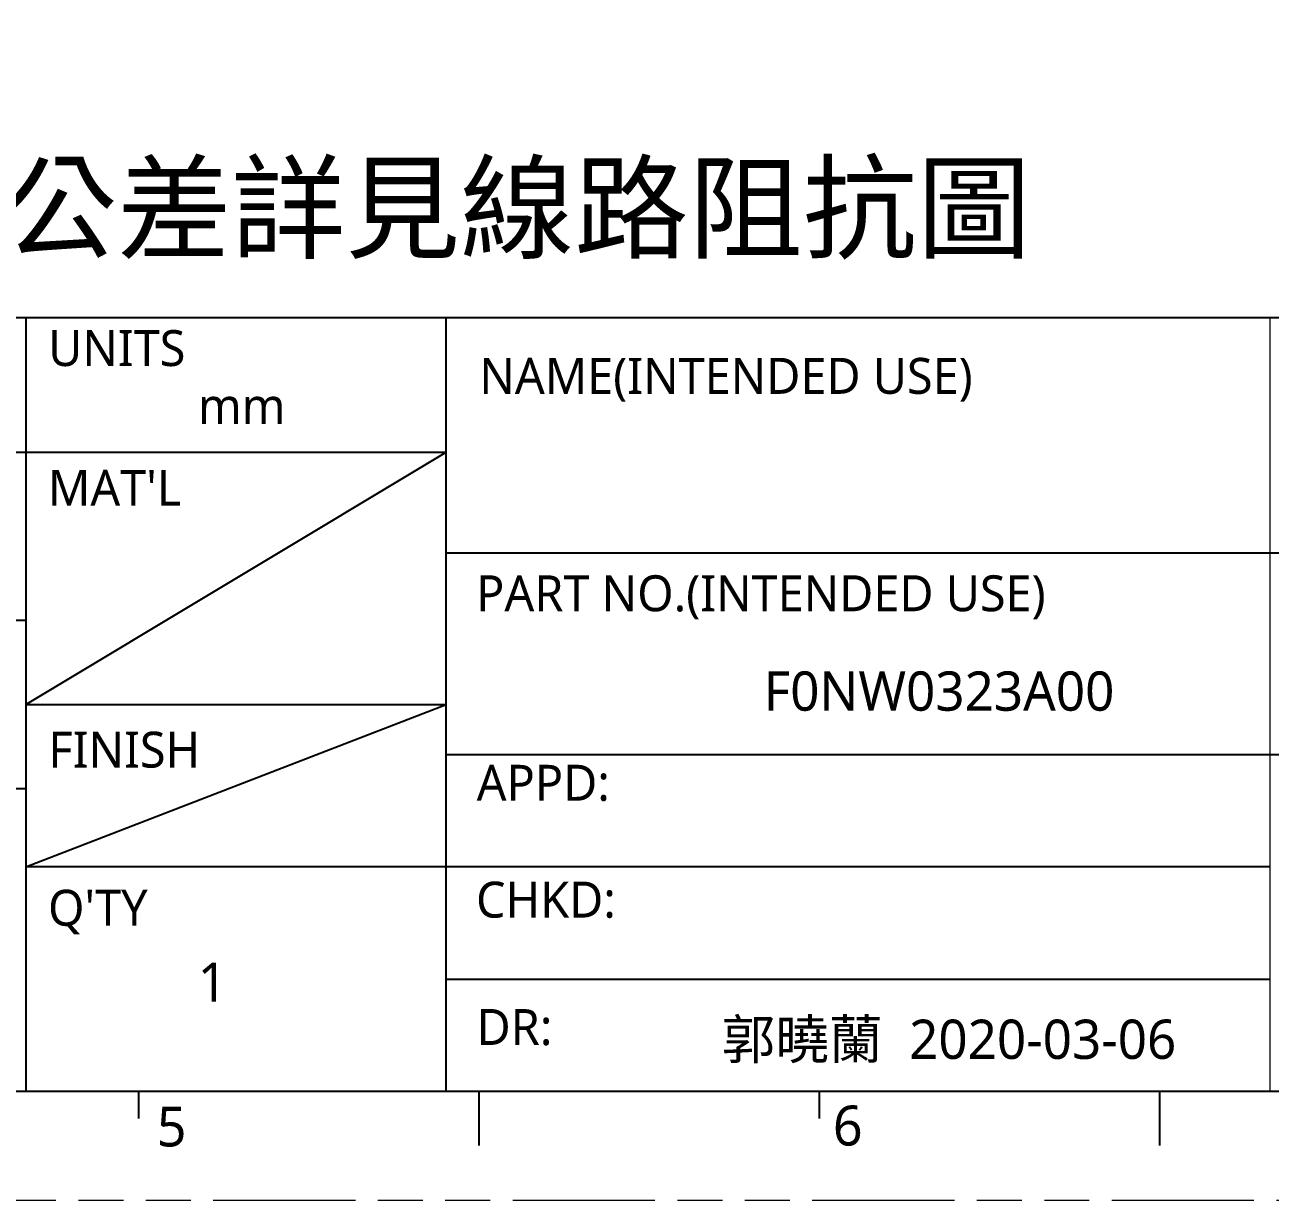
# Model space of a CAD drawing. Extents: x 592 to 965, y 89 to 353.
# Drawn here: x 799.4 to 882.6, y 89 to 167.4 of the extents above; entities that cross this region are included whole.
import ezdxf

# ---------------------------------------------------------------- set-up
doc = ezdxf.new("R2010")
doc.units = 0
doc.linetypes.add('PHANTOM', pattern=[29.5, 9.5, -1.5, 3, -1.5, 3, -1.5, 9.5])
doc.layers.get('0').update_dxf_attribs({"color": 9})
doc.layers.add('0PAPERF', color=2, linetype='PHANTOM', lineweight=5, plot=False)
doc.layers.add('DIM', color=3, linetype='Continuous', lineweight=5)
doc.layers.add('鵬鼎', color=5, linetype='Continuous')
doc.styles.get("Standard").update_dxf_attribs({"font": 'txt.shx'})

msp = doc.modelspace()

# ---------------------------------------------------------------- linework, layer by layer
at = {"color": 0}
for p, q in [((745.611, 147.883), (953.328, 147.883)), ((799.505, 147.883), (799.505, 96.235)), ((827.575, 96.235), (827.575, 147.883)), ((745.611, 138.901), (827.575, 138.901)), ((799.505, 122.059), (827.575, 138.901)), ((953.328, 132.164), (827.575, 132.164)), ((745.611, 127.673), (799.505, 127.673)), ((799.505, 122.059), (827.575, 122.059)), ((799.505, 111.205), (827.575, 122.059)), ((953.328, 118.691), (827.575, 118.691)), ((745.611, 116.445), (799.505, 116.445)), ((882.592, 111.205), (799.505, 111.205)), ((827.575, 103.719), (882.592, 103.719))]:
    msp.add_line(p, q, dxfattribs=at)
at = {"color": 0, "lineweight": 0}
msp.add_line((882.59, 96.236), (882.59, 147.883), dxfattribs=at)
for p, q in [((602.472, 96.234), (953.402, 96.234)), ((807.03, 96.234), (807.03, 94.415)), ((829.758, 96.234), (829.758, 92.597)), ((852.487, 96.234), (852.487, 94.415)), ((875.216, 96.234), (875.216, 92.597))]:
    msp.add_line(p, q)
at = {"color": 0}
msp.add_lwpolyline([(827.575, 147.883), (953.328, 147.883), (953.328, 132.164), (827.575, 132.164)], close=True, dxfattribs=at)
at = {"layer": '0PAPERF'}
msp.add_line((592.015, 88.961), (964.86, 88.961), dxfattribs=at)

# ---------------------------------------------------------------- texts
at = {"color": 0}
for s, insert, char_height, width, attachment_point in [('{\\fMicrosoft JhengHei|b0|i0|c136|p0;UNITS}', (800.99, 147.045), 2.39854, 11.15659, 1), ('{\\fMicrosoft JhengHei|b0|i0|c136|p0;NAME(INTENDED USE)}', (829.786, 145.189), 2.39854, 47.43561, 1), ('{\\fMicrosoft JhengHei|b0|i0|c136|p0;mm}', (810.997, 143.187), 2.39854, 11.15659, 1), ("{\\fMicrosoft JhengHei|b0|i0|c136|p0;MAT'L}", (800.979, 137.714), 2.39854, 11.15659, 1), ('{\\fMicrosoft JhengHei|b0|i0|c136|p0;PART NO.(INTENDED USE)}', (829.57, 130.674), 2.39854, 48.61144, 1), ('{\\fMicrosoft JhengHei|b0|i0|c136|p18;F0NW0323A00}', (860.483, 122.927), 2.62424, 44.31691, 5), ('{\\fMicrosoft JhengHei|b0|i0|c136|p0;FINISH}', (801.007, 120.235), 2.39854, 11.15659, 1), ('{\\fMicrosoft JhengHei|b0|i0|c136|p0;APPD:}', (829.609, 118.023), 2.39854, 11.15659, 1), ('{\\fMicrosoft JhengHei|b0|i0|c136|p0;CHKD:}', (829.562, 110.221), 2.39854, 11.15659, 1), ("{\\fMicrosoft JhengHei|b0|i0|c136|p0;Q'TY}", (800.981, 109.677), 2.39854, 8.22441, 1), ('{\\fMicrosoft JhengHei|b0|i0|c136|p0;DR:}', (829.602, 101.715), 2.39854, 11.15659, 1), ('{\\fMicrosoft JhengHei|b0|i0|c136|p18;郭曉蘭  2020-03-06}', (861.148, 99.553), 2.62424, 44.31691, 5)]:
    msp.add_mtext(s, dxfattribs=dict(at, insert=insert, char_height=char_height, width=width, attachment_point=attachment_point))
at = {"layer": '0PAPERF', "linetype": 'Continuous', "insert": (744.559, 167.337), "char_height": 5.594, "width": 152.95339, "attachment_point": 1}
msp.add_mtext('{\\fMicrosoft JhengHei|b1|i0|c136|p18;NOTES:}\\P{\\fMicrosoft JhengHei|b0|i0|c136|p18;阻抗線的線寬及公差詳見線路阻抗圖}', dxfattribs=at)
at = {"layer": 'DIM', "char_height": 2.66772, "width": 1.62418, "attachment_point": 1}
for s, insert in [('{\\fMicrosoft JhengHei|b0|i0|c136|p0;\\C0;5}', (808.247, 95.209)), ('{\\fMicrosoft JhengHei|b0|i0|c136|p0;\\C0;6}', (853.396, 95.268))]:
    msp.add_mtext(s, dxfattribs=dict(at, insert=insert))
at = {"layer": '鵬鼎', "color": 0, "insert": (810.982, 104.823), "char_height": 2.62424, "width": 2.59819, "attachment_point": 1}
msp.add_mtext('{\\fMicrosoft JhengHei|b0|i0|c136|p0;1}', dxfattribs=at)

doc.saveas('drawing.dxf')
